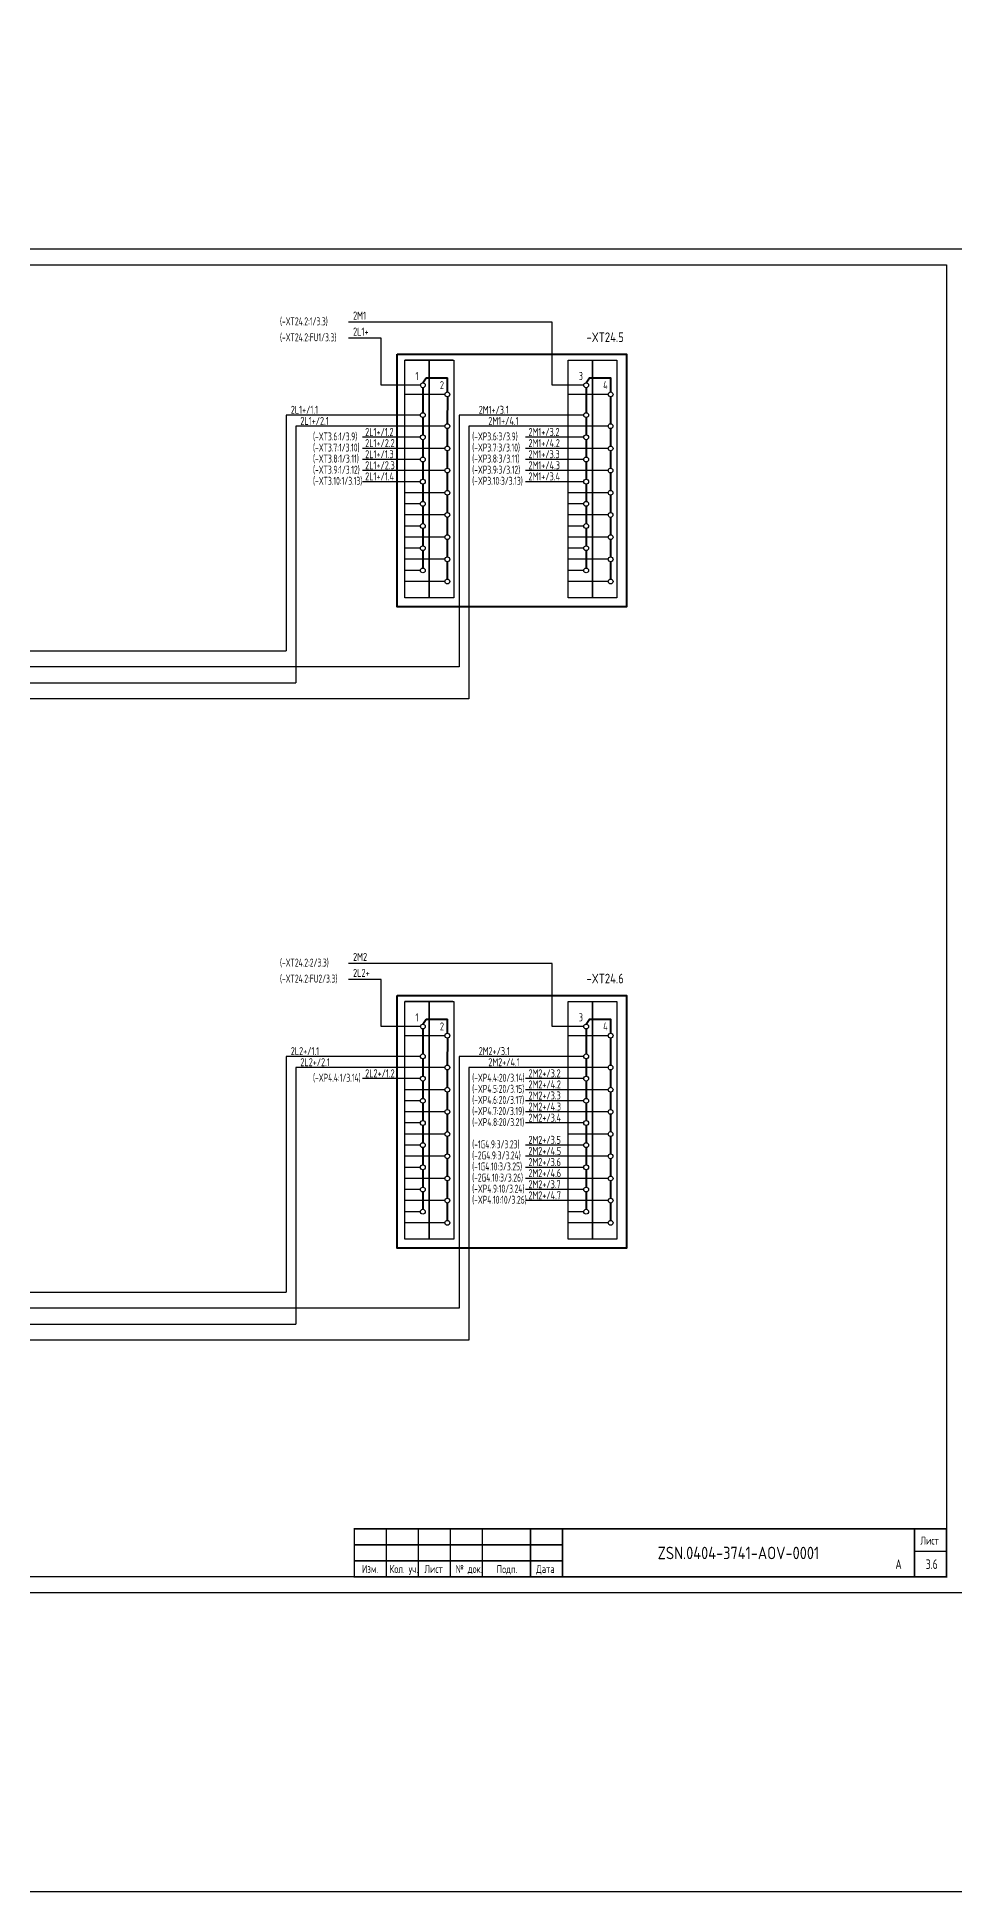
# Model space of a CAD drawing. Header units: millimetres. Extents: x 1235 to 19908, y 833 to 4314.
# Drawn here: x 4561 to 4848, y 1373 to 1953 of the extents above; entities that cross this region are included whole.
import ezdxf
from ezdxf.enums import TextEntityAlignment as Align

# ---------------------------------------------------------------- set-up
doc = ezdxf.new("R2010")
doc.units = ezdxf.units.MM
doc.layers.add('EPLAN108', color=5, linetype='Continuous', lineweight=30)
for name, color, linetype in [('КИА_МАРКИРОВКА', 2, 'Continuous'), ('КИА_НАКЛЕЙКИ', 1, 'Continuous'), ('КИА_РАМКИ-ШТАМПЫ', 7, 'Continuous'), ('ФОРМАТ', 7, 'Continuous')]:
    doc.layers.add(name, color=color, linetype=linetype)
doc.styles.add('GOST-A 3-1', font='', dxfattribs={"height": 3})
doc.styles.add('GOSTA-2.5-1', font='', dxfattribs={"width": 0.9, "height": 2.5})
doc.styles.add('ROMAND0-100', font='romand.shx')
doc.styles.add('ROMANS0-60', font='romans.shx', dxfattribs={"width": 0.6})
doc.styles.add('ROMANS0-70', font='romans.shx', dxfattribs={"width": 0.7})
doc.styles.get('GOST-A 3-1').set_extended_font_data('GOST type A')
doc.styles.get('GOSTA-2.5-1').set_extended_font_data('GOST Type AU')

# ---------------------------------------------------------------- blocks, each defined once
blk = doc.blocks.new('frm6')
at = {"layer": 'ФОРМАТ'}
blk.add_line((-185, 15), (-120, 15), dxfattribs=at)
at = {"layer": 'ФОРМАТ', "const_width": 0.5}
blk.add_lwpolyline([(-185, 15), (-185, 0), (0, 0), (0, 15)], close=True, dxfattribs=at)
for points in [[(-175, 15), (-175, 0)], [(-165, 15), (-165, 0)], [(-155, 15), (-155, 0)], [(-145, 15), (-145, 0)], [(-130, 15), (-130, 0)], [(-120, 15), (-120, 0)], [(-10, 15), (-10, 0)], [(-185, 10), (-120, 10)], [(-10, 8), (0, 8)], [(-185, 5), (-120, 5)]]:
    blk.add_lwpolyline(points, dxfattribs=at)
at = {"layer": 'ФОРМАТ', "style": 'GOSTA-2.5-1', "width": 0.95}
for s, p in [('Лист', (-8.17, 9.36)), ('Изм.', (-182.63, 0.5)), ('Кол. уч.', (-173.96, 0.5)), ('Лист', (-163.13, 0.5)), ('№ док.', (-153.38, 0.5)), ('Подп.', (-140.5, 0.44)), ('Дата', (-128.17, 0.5))]:
    blk.add_text(s, height=2.5, dxfattribs=at).set_placement(p, align=Align.BOTTOM_LEFT)
at = {"layer": 'ФОРМАТ', "flags": 8}
for tag, style, width, p in [('R2', 'ROMANS0-70', 0.7, (-184.4, 10)), ('QTY2', 'ROMANS0-70', 0.65, (-174.28, 10.29)), ('SH2', 'ROMANS0-70', 0.7, (-164.3, 10)), ('ND2', 'ROMANS0-60', 0.6, (-154.34, 10)), ('SIGN2', 'ROMANS0-70', 0.7, (-144.3, 10)), ('DATE2', 'ROMANS0-70', 0.43, (-129.4, 10)), ('R1', 'ROMANS0-70', 0.7, (-184.4, 5)), ('QTY1', 'ROMANS0-70', 0.65, (-174.28, 5.29)), ('SH1', 'ROMANS0-70', 0.7, (-164.3, 5)), ('ND1', 'ROMANS0-60', 0.6, (-154.34, 5)), ('SIGN1', 'ROMANS0-70', 0.7, (-144.3, 5)), ('DATE1', 'ROMANS0-70', 0.43, (-129.4, 5))]:
    blk.add_attdef(tag, text='', height=3, dxfattribs=dict(at, style=style, width=width)).set_placement(p, align=Align.BOTTOM_LEFT)
at = {"layer": 'ФОРМАТ', "style": 'ROMANS0-70', "width": 0.7, "flags": 8}
blk.add_attdef('SH', text='', height=3, dxfattribs=at).set_placement((-5.16, 3.75), align=Align.MIDDLE_CENTER)
blk = doc.blocks.new('A$C47F53D31')
at = {"color": 0}
blk.add_line((6.19, 122.58), (-8.81, 122.58), dxfattribs=at)
at = {"color": 1, "lineweight": 40, "ltscale": 4}
for p, q in [((-3.19, 115.48), (-2.19, 117.06)), ((-2.19, 117.06), (4.45, 117.06)), ((4.45, 112.63), (4.45, 117.06))]:
    blk.add_line(p, q, dxfattribs=at)
for p, q in [((-3.94, 114.73), (-8.81, 114.73)), ((3.7, 111.88), (-8.81, 111.88)), ((47.07, 114.73), (42.2, 114.73)), ((54.71, 111.88), (42.2, 111.88)), ((-3.95, 105.41), (-8.82, 105.41)), ((47.06, 105.41), (42.19, 105.41)), ((3.69, 101.94), (-8.81, 101.94)), ((54.7, 101.94), (42.2, 101.94)), ((-3.95, 98.47), (-8.81, 98.47)), ((3.69, 95), (-8.81, 95)), ((47.06, 98.47), (42.2, 98.47)), ((54.71, 95), (42.2, 95)), ((-3.95, 91.54), (-8.81, 91.54)), ((3.69, 88.07), (-8.81, 88.07)), ((47.06, 91.54), (42.2, 91.54)), ((54.7, 88.07), (42.2, 88.07)), ((-3.95, 84.6), (-8.81, 84.6)), ((47.06, 84.6), (42.2, 84.6)), ((3.69, 81.14), (-8.81, 81.14)), ((-3.95, 77.67), (-8.81, 77.67)), ((54.7, 81.14), (42.2, 81.14)), ((47.06, 77.67), (42.2, 77.67)), ((3.69, 74.2), (-8.81, 74.2)), ((-3.95, 70.74), (-8.81, 70.74)), ((54.7, 74.2), (42.2, 74.2)), ((47.06, 70.74), (42.2, 70.74)), ((3.69, 67.27), (-8.81, 67.27)), ((-3.95, 63.8), (-8.81, 63.8)), ((54.71, 67.27), (42.2, 67.27)), ((47.06, 63.8), (42.2, 63.8)), ((3.69, 60.34), (-8.81, 60.34)), ((54.71, 60.34), (42.2, 60.34)), ((-3.95, 56.87), (-8.81, 56.87)), ((3.69, 53.4), (-8.81, 53.4)), ((47.06, 56.87), (42.2, 56.87)), ((54.71, 53.4), (42.2, 53.4))]:
    blk.add_line(p, q)
at = {"lineweight": 40, "ltscale": 4}
for p, q in [((-3.19, 113.98), (-3.2, 106.16)), ((4.45, 111.13), (4.44, 102.69)), ((47.82, 113.98), (47.81, 106.16)), ((55.46, 111.13), (55.45, 102.69)), ((-3.2, 104.66), (-3.2, 99.22)), ((47.81, 104.66), (47.81, 99.22)), ((4.44, 101.19), (4.44, 95.75)), ((55.45, 101.19), (55.45, 95.75)), ((-3.2, 97.72), (-3.2, 92.29)), ((4.44, 94.25), (4.44, 88.82)), ((47.81, 97.72), (47.81, 92.29)), ((55.46, 94.25), (55.46, 88.82)), ((-3.2, 90.79), (-3.2, 85.35)), ((4.44, 87.32), (4.44, 81.89)), ((47.81, 90.79), (47.81, 85.35)), ((55.45, 87.32), (55.45, 81.89)), ((-3.2, 83.85), (-3.2, 78.42)), ((47.81, 83.85), (47.81, 78.42)), ((-3.2, 76.92), (-3.2, 71.49)), ((4.44, 80.39), (4.44, 74.95)), ((47.81, 76.92), (47.81, 71.49)), ((55.45, 80.39), (55.45, 74.95)), ((-3.2, 69.99), (-3.2, 64.55)), ((4.44, 73.45), (4.44, 68.02)), ((47.81, 69.99), (47.81, 64.55)), ((55.45, 73.45), (55.45, 68.02)), ((4.44, 66.52), (4.44, 61.09)), ((55.46, 66.52), (55.46, 61.09)), ((-3.2, 63.05), (-3.2, 57.62)), ((4.44, 59.59), (4.44, 54.15)), ((47.81, 63.05), (47.81, 57.62)), ((55.46, 59.59), (55.46, 54.15))]:
    blk.add_line(p, q, dxfattribs=at)
at = {"color": 0, "lineweight": 40}
blk.add_lwpolyline([(-11.22, 124.45), (60.39, 124.45), (60.39, 45.49), (-11.22, 45.49)], close=True, dxfattribs=at)
for points in [[(-1.19, 122.58), (-1.19, 48.33), (-8.81, 48.33), (-8.81, 122.58)], [(6.44, 122.58), (6.44, 48.33), (-1.19, 48.33), (-1.19, 122.58)], [(49.82, 122.58), (49.82, 48.33), (42.2, 48.33), (42.2, 122.58)], [(57.45, 122.58), (57.45, 48.33), (49.82, 48.33), (49.82, 122.58)]]:
    blk.add_lwpolyline(points, close=True)
at = {"color": 4, "lineweight": 40}
blk.add_lwpolyline([(47.82, 115.48), (48.82, 117.06), (55.46, 117.06), (55.46, 112.63)], dxfattribs=at)
for centre in [(-3.19, 114.73), (4.45, 111.88), (47.82, 114.73), (55.46, 111.88), (-3.2, 105.41), (47.81, 105.41), (-3.2, 98.47), (4.44, 101.94), (47.81, 98.47), (55.45, 101.94), (4.44, 95), (55.46, 95), (-3.2, 91.54), (4.44, 88.07), (47.81, 91.54), (55.45, 88.07), (-3.2, 84.6), (4.44, 81.14), (47.81, 84.6), (55.45, 81.14), (-3.2, 77.67), (47.81, 77.67), (-3.2, 70.74), (4.44, 74.2), (47.81, 70.74), (55.45, 74.2), (-3.2, 63.8), (4.44, 67.27), (47.81, 63.8), (55.46, 67.27), (4.44, 60.34), (55.46, 60.34), (-3.2, 56.87), (4.44, 53.4), (47.81, 56.87), (55.46, 53.4)]:
    blk.add_circle(centre, 0.75)
at = {"style": 'GOSTA-2.5-1', "width": 0.9}
for s, p in [('1', (-5.51, 116.37)), ('2', (2.12, 113.52)), ('3', (45.5, 116.37)), ('4', (53.13, 113.52))]:
    blk.add_text(s, height=2.5, dxfattribs=at).set_placement(p)

msp = doc.modelspace()

# ---------------------------------------------------------------- linework, layer by layer
for p, q in [((4256, 1886.39), (4850, 1886.39)), ((4276, 1881.39), (4845, 1881.39)), ((4845, 1881.39), (4845, 1471.39)), ((4845, 1471.39), (4276, 1471.39)), ((4850, 1466.39), (4256, 1466.39))]:
    msp.add_line(p, q)
at = {"color": 4}
for p, q in [((4721.8, 1863.5), (4658.15, 1863.5)), ((4721.8, 1843.78), (4721.8, 1863.5)), ((4726.8, 1843.78), (4721.8, 1843.78)), ((4726.8, 1834.45), (4692.73, 1834.45)), ((4692.73, 1834.45), (4692.73, 1755.78)), ((4726.8, 1830.98), (4695.73, 1830.98)), ((4695.73, 1830.98), (4695.73, 1745.78)), ((4726.8, 1827.52), (4713.5, 1827.52)), ((4726.8, 1824.05), (4713.5, 1824.05)), ((4726.8, 1820.58), (4713.5, 1820.58)), ((4726.8, 1817.12), (4713.5, 1817.12)), ((4726.8, 1813.65), (4713.5, 1813.65)), ((4692.73, 1755.78), (4332.08, 1755.78)), ((4695.73, 1745.78), (4308.08, 1745.78)), ((4721.8, 1663.1), (4658.15, 1663.1)), ((4721.8, 1643.38), (4721.8, 1663.1)), ((4726.8, 1643.38), (4721.8, 1643.38)), ((4726.8, 1634.05), (4692.73, 1634.05)), ((4692.73, 1634.05), (4692.73, 1555.38)), ((4726.8, 1630.58), (4695.73, 1630.58)), ((4695.73, 1630.58), (4695.73, 1545.38)), ((4726.8, 1627.12), (4713.5, 1627.12)), ((4726.81, 1623.65), (4713.51, 1623.65)), ((4726.8, 1620.18), (4713.5, 1620.18)), ((4726.8, 1613.25), (4713.5, 1613.25)), ((4726.81, 1616.72), (4713.51, 1616.72)), ((4726.79, 1606.32), (4713.49, 1606.32)), ((4726.79, 1602.85), (4713.48, 1602.85)), ((4726.79, 1595.92), (4713.48, 1595.92)), ((4726.79, 1599.38), (4713.49, 1599.38)), ((4726.79, 1588.98), (4713.48, 1588.98)), ((4726.79, 1592.45), (4713.49, 1592.45)), ((4692.73, 1555.38), (4332.08, 1555.38)), ((4695.73, 1545.38), (4308.08, 1545.38))]:
    msp.add_line(p, q, dxfattribs=at)
at = {"color": 1}
for p, q in [((4668.39, 1858.5), (4658.15, 1858.5)), ((4668.39, 1843.78), (4668.39, 1858.5)), ((4675.79, 1843.78), (4668.39, 1843.78)), ((4675.79, 1834.45), (4638.7, 1834.45)), ((4638.7, 1834.45), (4638.7, 1760.78)), ((4641.7, 1830.98), (4641.7, 1750.78)), ((4675.79, 1830.98), (4641.7, 1830.98)), ((4675.79, 1827.52), (4662.54, 1827.52)), ((4675.79, 1824.05), (4662.54, 1824.05)), ((4675.79, 1820.58), (4662.54, 1820.58)), ((4675.79, 1817.12), (4662.54, 1817.12)), ((4675.79, 1813.65), (4662.54, 1813.65)), ((4335.81, 1760.78), (4638.7, 1760.78)), ((4311.81, 1750.78), (4641.7, 1750.78)), ((4668.39, 1658.1), (4658.15, 1658.1)), ((4668.39, 1643.38), (4668.39, 1658.1)), ((4675.79, 1643.38), (4668.39, 1643.38)), ((4675.79, 1634.05), (4638.7, 1634.05)), ((4638.7, 1634.05), (4638.7, 1560.38)), ((4641.7, 1630.58), (4641.7, 1550.38)), ((4675.79, 1630.58), (4641.7, 1630.58)), ((4675.79, 1627.12), (4662.54, 1627.12)), ((4335.81, 1560.38), (4638.7, 1560.38)), ((4311.81, 1550.38), (4641.7, 1550.38))]:
    msp.add_line(p, q, dxfattribs=at)
at = {"layer": 'EPLAN108', "color": 2}
msp.add_lwpolyline([(1235.43, 2532.19), (19799.49, 2532.19), (19799.49, 1372.97), (1235.43, 1372.97)], close=True, dxfattribs=at)

# ---------------------------------------------------------------- block references
at = {"color": 0}
for p in [(4684.61, 1729.05), (4684.61, 1528.65)]:
    msp.add_blockref('A$C47F53D31', p, dxfattribs=at)
at = {"layer": 'КИА_РАМКИ-ШТАМПЫ'}
ref = msp.add_blockref('frm6', (4845, 1471.39), dxfattribs=at)
ref.add_attrib('TITLE', 'ZSN.0404-3741-AOV-0001', dxfattribs={"layer": '0', "height": 3.9, "style": 'ROMAND0-100', "width": 0.8, "flags": 8}).set_placement((4780, 1478.89), align=Align.MIDDLE_CENTER)
ref.add_attrib('SH', '3.6', dxfattribs={"layer": '0', "height": 3, "style": 'ROMANS0-70', "width": 0.7, "flags": 8}).set_placement((4840.4, 1475.39), align=Align.MIDDLE_CENTER)
ref.add_attrib('REV', 'А', dxfattribs={"layer": '0', "height": 3, "style": 'ROMANS0-70', "width": 0.7, "flags": 8}).set_placement((4830.03, 1475.36), align=Align.MIDDLE_CENTER)

# ---------------------------------------------------------------- texts
at = {"style": 'GOSTA-2.5-1', "width": 0.7}
for s, p in [('(-XT24.2:1/3.3)', (4636.77, 1862.52)), ('(-XT24.2:FU1/3.3)', (4636.77, 1857.52)), ('(-XT3.6:1/3.9)', (4647.09, 1826.54)), ('(-XT3.7:1/3.10)', (4647.09, 1823.07)), ('(-XP3.6:3/3.9)', (4696.82, 1826.54)), ('(-XP3.7:3/3.10)', (4696.82, 1823.07)), ('(-XT3.8:1/3.11)', (4647.09, 1819.61)), ('(-XP3.8:3/3.11)', (4696.82, 1819.61)), ('(-XT3.9:1/3.12)', (4647.09, 1816.14)), ('(-XT3.10:1/3.13)', (4647.09, 1812.67)), ('(-XP3.9:3/3.12)', (4696.82, 1816.14)), ('(-XP3.10:3/3.13)', (4696.82, 1812.67)), ('(-XT24.2:2/3.3)', (4636.77, 1662.12)), ('(-XT24.2:FU2/3.3)', (4636.77, 1657.12)), ('(-XP4.4:1/3.14)', (4647.09, 1626.14)), ('(-XP4.4:20/3.14)', (4696.82, 1626.14)), ('(-XP4.5:20/3.15)', (4696.82, 1622.67)), ('(-XP4.6:20/3.17)', (4696.82, 1619.21)), ('(-XP4.7:20/3.19)', (4696.82, 1615.74)), ('(-XP4.8:20/3.21)', (4696.82, 1612.27)), ('(-1G4.9:3/3.23)', (4696.81, 1605.34)), ('(-2G4.9:3/3.24)', (4696.8, 1601.87)), ('(-1G4.10:3/3.25)', (4696.81, 1598.41)), ('(-2G4.10:3/3.26)', (4696.8, 1594.94)), ('(-XP4.9:10/3.24)', (4696.81, 1591.47)), ('(-XP4.10:10/3.26)', (4696.8, 1588.01))]:
    msp.add_text(s, height=2.5, dxfattribs=at).set_placement(p)
at = {"layer": 'КИА_МАРКИРОВКА', "style": 'GOSTA-2.5-1'}
for s, width, p in [('2M1', 0.9, (4659.61, 1864.29)), ('2L1+', 0.9, (4659.61, 1859.29)), ('2L1+/1.1', 0.8, (4640.15, 1834.86)), ('2M1+/3.1', 0.8, (4698.86, 1834.86)), ('2L1+/2.1', 0.8, (4643.15, 1831.39)), ('2M1+/4.1', 0.8, (4701.86, 1831.39)), ('2L1+/1.2', 0.8, (4663.4, 1827.93)), ('2L1+/2.2', 0.8, (4663.4, 1824.46)), ('2M1+/3.2', 0.8, (4714.41, 1827.93)), ('2M1+/4.2', 0.8, (4714.41, 1824.46)), ('2L1+/1.3', 0.8, (4663.4, 1820.99)), ('2L1+/2.3', 0.8, (4663.4, 1817.53)), ('2M1+/3.3', 0.8, (4714.41, 1820.99)), ('2M1+/4.3', 0.8, (4714.41, 1817.53)), ('2L1+/1.4', 0.8, (4663.4, 1814.06)), ('2M1+/3.4', 0.8, (4714.41, 1814.06)), ('2M2', 0.9, (4659.61, 1663.9)), ('2L2+', 0.9, (4659.61, 1658.9)), ('2L2+/1.1', 0.8, (4640.15, 1634.46)), ('2M2+/3.1', 0.8, (4698.86, 1634.46)), ('2L2+/2.1', 0.8, (4643.15, 1631)), ('2L2+/1.2', 0.8, (4663.4, 1627.53)), ('2M2+/4.1', 0.8, (4701.86, 1631)), ('2M2+/3.2', 0.8, (4714.41, 1627.53)), ('2M2+/3.3', 0.8, (4714.41, 1620.59)), ('2M2+/4.2', 0.8, (4714.41, 1624.06)), ('2M2+/4.3', 0.8, (4714.41, 1617.13)), ('2M2+/3.4', 0.8, (4714.41, 1613.66)), ('2M2+/3.5', 0.8, (4714.4, 1606.73)), ('2M2+/4.5', 0.8, (4714.39, 1603.26)), ('2M2+/3.6', 0.8, (4714.4, 1599.79)), ('2M2+/4.6', 0.8, (4714.39, 1596.33)), ('2M2+/3.7', 0.8, (4714.4, 1592.86)), ('2M2+/4.7', 0.8, (4714.39, 1589.39))]:
    msp.add_text(s, height=2.5, dxfattribs=dict(at, width=width)).set_placement(p)
at = {"layer": 'КИА_НАКЛЕЙКИ', "style": 'GOST-A 3-1'}
for s, p in [('-XT24.5', (4732.53, 1857.29)), ('-XT24.6', (4732.53, 1656.89))]:
    msp.add_text(s, height=3, dxfattribs=at).set_placement(p)

doc.saveas('drawing.dxf')
